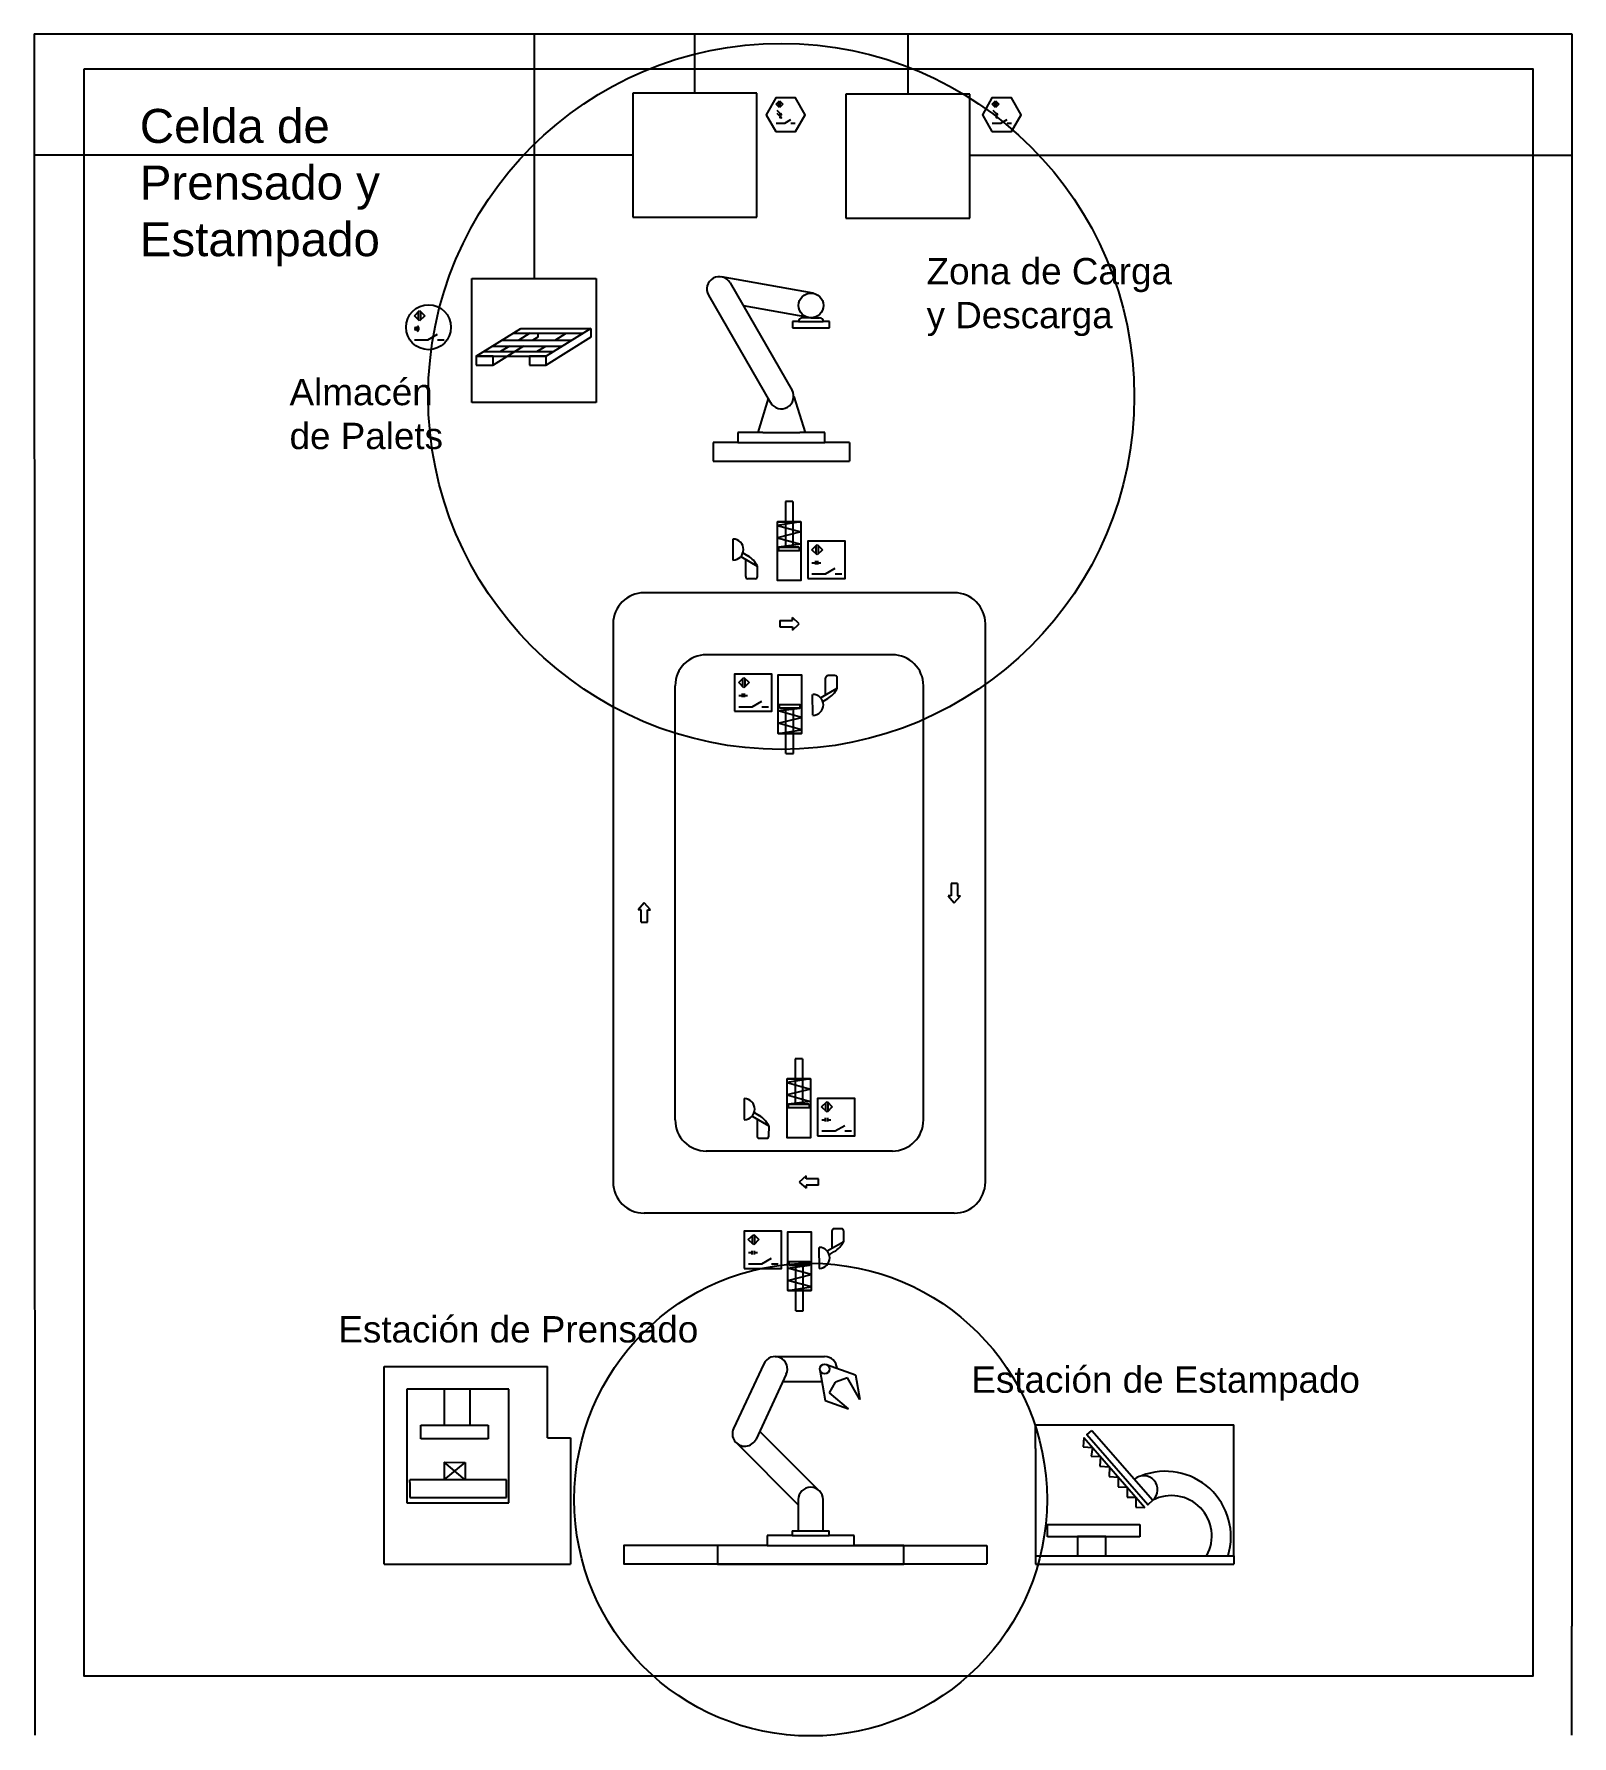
# Model space of a CAD drawing. Header units: millimetres. Extents: x 4407 to 13515, y 2386 to 12468.
import ezdxf

# ---------------------------------------------------------------- set-up
doc = ezdxf.new("R2010")
doc.units = ezdxf.units.MM
for name, color, linetype in [('Almacenaje', 80, 'Continuous'), ('Celdas', 200, 'Continuous'), ('Maquina', 82, 'Continuous'), ('Radio', 10, 'Continuous'), ('Robots', 80, 'Continuous'), ('Sensores', 211, 'Continuous'), ('Texto2', 7, 'Continuous'), ('TrayectAGV', 140, 'Continuous')]:
    doc.layers.add(name, color=color, linetype=linetype)
doc.styles.get("Standard").update_dxf_attribs({"font": 'arial.ttf'})

msp = doc.modelspace()

# ---------------------------------------------------------------- linework, layer by layer
at = {"layer": 'Almacenaje'}
for p, q in [((7952, 12118), (7952, 11383)), ((8687, 12118), (7952, 12118)), ((8687, 11383), (8687, 12118)), ((9214, 12112), (9214, 11377)), ((9949, 12112), (9214, 12112)), ((9949, 11377), (9949, 12112)), ((7952, 11383), (8687, 11383)), ((9214, 11377), (9949, 11377)), ((7000, 10285), (7000, 11020)), ((7000, 11020), (7735, 11020)), ((7735, 11020), (7735, 10285)), ((7026, 10559), (7290, 10724)), ((7244, 10695), (7658, 10695)), ((7343, 10695), (7277, 10654)), ((7290, 10724), (7390, 10724)), ((7390, 10724), (7605, 10724)), ((7390, 10695), (7390, 10672)), ((7704, 10724), (7440, 10559)), ((7492, 10654), (7558, 10695)), ((7605, 10724), (7704, 10724)), ((7704, 10724), (7704, 10672)), ((7070, 10587), (7484, 10587)), ((7122, 10619), (7536, 10619)), ((7305, 10619), (7126, 10507)), ((7222, 10619), (7169, 10587)), ((7177, 10654), (7591, 10654)), ((7390, 10672), (7360, 10654)), ((7384, 10587), (7437, 10619)), ((7704, 10672), (7440, 10507)), ((7026, 10559), (7126, 10559)), ((7026, 10559), (7026, 10507)), ((7126, 10559), (7440, 10559)), ((7341, 10559), (7440, 10559)), ((7341, 10559), (7341, 10507)), ((7735, 10285), (7000, 10285))]:
    msp.add_line(p, q, dxfattribs=at)
for points in [[(7026, 10507), (7126, 10507), (7126, 10559), (7026, 10559)], [(7341, 10507), (7440, 10507), (7440, 10559), (7341, 10559)]]:
    msp.add_lwpolyline(points, close=True, dxfattribs=at)
at = {"layer": 'Celdas'}
msp.add_lwpolyline([(4703, 12261), (13283, 12261), (13283, 2741), (4703, 2741)], close=True, dxfattribs=at)
at = {"layer": 'Maquina'}
for p, q in [((9857, 9158), (8020, 9158)), ((7837, 8974), (7837, 5667)), ((10041, 5667), (10041, 8974)), ((9490, 8790), (8388, 8790)), ((8204, 6035), (8204, 8607)), ((9674, 6035), (9674, 8607)), ((9490, 5851), (8388, 5851)), ((8020, 5484), (9857, 5484)), ((6481, 3404), (6481, 4574)), ((6481, 4574), (7448, 4574)), ((7448, 4152), (7448, 4574)), ((7219, 4441), (6615, 4441)), ((6615, 4441), (6615, 3768)), ((6837, 4229), (6837, 4441)), ((6989, 4227), (6989, 4441)), ((7219, 3768), (7219, 4441)), ((6698, 4227), (7096, 4227)), ((6698, 4146), (6698, 4227)), ((7096, 4146), (6698, 4146)), ((7096, 4227), (7096, 4146)), ((7448, 4152), (7583, 4152)), ((7583, 4152), (7583, 3404)), ((10338, 4089), (10338, 4229)), ((10338, 4229), (11513, 4229)), ((10624, 4154), (10620, 4098)), ((11513, 3454), (11513, 4229)), ((10338, 4089), (10338, 3404)), ((10620, 4098), (10676, 4095)), ((10676, 4095), (10668, 4044)), ((10668, 4044), (10723, 4041)), ((10723, 4041), (10719, 3985)), ((6836, 4008), (6836, 3904)), ((6959, 3904), (6836, 4008)), ((6836, 4008), (6959, 4005)), ((6836, 3904), (6959, 4005)), ((6959, 4005), (6959, 3904)), ((10719, 3985), (10776, 3980)), ((10776, 3980), (10774, 3923)), ((7205, 3904), (6632, 3904)), ((6632, 3888), (6632, 3904)), ((6632, 3888), (6632, 3799)), ((7205, 3799), (7205, 3904)), ((10774, 3923), (10828, 3920)), ((10828, 3920), (10827, 3861)), ((10827, 3861), (10880, 3860)), ((10880, 3860), (10880, 3801)), ((6615, 3768), (7219, 3768)), ((6632, 3799), (7205, 3799)), ((10880, 3801), (10932, 3801)), ((10932, 3801), (10932, 3741)), ((10932, 3741), (10985, 3740)), ((10407, 3638), (10956, 3638)), ((10408, 3566), (10408, 3638)), ((10956, 3638), (10956, 3566)), ((10956, 3566), (10408, 3566)), ((10338, 3454), (11352, 3454)), ((11478, 3454), (11513, 3454)), ((11513, 3454), (11513, 3404)), ((6481, 3404), (7583, 3404)), ((10338, 3404), (11513, 3404))]:
    msp.add_line(p, q, dxfattribs=at)
for points in [[(10624, 4154), (10985, 3740)], [(10755, 3455), (10755, 3567), (10587, 3567), (10587, 3455)], [(11352, 3454), (11478, 3454)]]:
    msp.add_lwpolyline(points, dxfattribs=at)
msp.add_lwpolyline([(10672, 4196), (11033, 3782), (11003, 3756), (10642, 4170)], close=True, dxfattribs=at)
for centre, radius, start, end in [((8020, 8974), 184, 90, 180), ((9857, 8974), 184, 0, 90), ((8388, 8607), 184, 90, 180), ((9490, 8607), 184, 0, 90), ((8388, 6035), 184, 180, 270), ((9490, 6035), 184, 270, 0), ((8020, 5667), 184, 180, 270), ((9857, 5667), 184, 270, 0), ((11107, 3566), 388, 343.3073, 111.3304), ((10978, 3845), 82.9, 311.0856, 131.0856), ((11143, 3571), 239, 330.856, 117.5938)]:
    msp.add_arc(centre, radius, start, end, dxfattribs=at)
at = {"layer": 'Radio'}
for centre, radius in [((8832, 10321), 2091), ((9006, 3786), 1400)]:
    msp.add_circle(centre, radius, dxfattribs=at)
at = {"layer": 'Robots'}
for p, q in [((9021, 10933), (8478, 11029)), ((8529, 10994), (8896, 10357)), ((8402, 10920), (8769, 10284)), ((8995, 10788), (8608, 10857)), ((8935, 10765), (8898, 10765)), ((8898, 10765), (8898, 10728)), ((8898, 10728), (9118, 10728)), ((8935, 10765), (9081, 10765)), ((9008, 10787), (8957, 10787)), ((9008, 10787), (9059, 10787)), ((9118, 10765), (9081, 10765)), ((9118, 10728), (9118, 10765)), ((8755, 10308), (8694, 10107)), ((8884, 10373), (8884, 10373)), ((8884, 10373), (8884, 10373)), ((8884, 10373), (8884, 10373)), ((8906, 10321), (8974, 10107)), ((8722, 10107), (8575, 10107)), ((8575, 10107), (8575, 10049)), ((8722, 10107), (8943, 10107)), ((9090, 10107), (8943, 10107)), ((9090, 10049), (9090, 10107)), ((8575, 10049), (8428, 10049)), ((8428, 10049), (8428, 9938)), ((8575, 10049), (9090, 10049)), ((9237, 10049), (9090, 10049)), ((9237, 10049), (9237, 9938)), ((8428, 9938), (9237, 9938)), ((8728, 4591), (8549, 4207)), ((8795, 4633), (9089, 4633)), ((9060, 4555), (9092, 4374)), ((9099, 4587), (9272, 4525)), ((8862, 4529), (8683, 4145)), ((8842, 4486), (9072, 4486)), ((9117, 4418), (9154, 4482)), ((9224, 4507), (9154, 4482)), ((9297, 4380), (9224, 4507)), ((9272, 4525), (9297, 4380)), ((9092, 4374), (9230, 4324)), ((9230, 4324), (9117, 4418)), ((8683, 4145), (8683, 4145)), ((8704, 4192), (9057, 3838)), ((8564, 4124), (8932, 3756)), ((9057, 3838), (9057, 3838)), ((9057, 3838), (9057, 3838)), ((9057, 3838), (9057, 3838)), ((8932, 3786), (8932, 3602)), ((9079, 3786), (9079, 3602)), ((8896, 3573), (8749, 3573)), ((8749, 3573), (8749, 3514)), ((8896, 3602), (9116, 3602)), ((8896, 3602), (8896, 3573)), ((8896, 3573), (9116, 3573)), ((9116, 3573), (9116, 3602)), ((9263, 3573), (9116, 3573)), ((9263, 3514), (9263, 3573)), ((8749, 3514), (8455, 3514)), ((8455, 3514), (8455, 3404)), ((8749, 3514), (9263, 3514)), ((9263, 3514), (10050, 3515)), ((9557, 3514), (9263, 3514)), ((9557, 3404), (9557, 3514)), ((10050, 3515), (10050, 3405)), ((8455, 3404), (9557, 3404)), ((10006, 3405), (10050, 3405))]:
    msp.add_line(p, q, dxfattribs=at)
msp.add_lwpolyline([(8455, 3514), (7899, 3515), (7899, 3405), (10006, 3405)], dxfattribs=at)
for centre, radius in [((9008, 10860), 73.5), ((9089, 4560), 29.4)]:
    msp.add_circle(centre, radius, dxfattribs=at)
for centre, radius, start, end in [((8465, 10957), 73.5, 29.9651, 209.9651), ((8957, 10765), 22, 90, 180), ((9059, 10765), 22, 0, 90), ((8832, 10321), 73.5, 209.9651, 29.9651), ((8795, 4560), 73.5, 335, 155), ((9089, 4560), 73.5, 3.5784, 90), ((8616, 4176), 73.5, 155, 335), ((9006, 3786), 73.5, 0, 180)]:
    msp.add_arc(centre, radius, start, end, dxfattribs=at)
at = {"layer": 'Sensores'}
for p, q in [((8801, 12052), (8821, 12072)), ((8821, 12032), (8801, 12052)), ((8806, 12016), (8827, 11995)), ((8806, 11998), (8827, 11977)), ((8817, 12036), (8817, 12067)), ((8821, 12072), (8841, 12052)), ((8841, 12052), (8821, 12032)), ((8826, 12036), (8826, 12067)), ((10081, 12052), (10101, 12072)), ((10101, 12032), (10081, 12052)), ((10086, 12016), (10107, 11995)), ((10086, 11998), (10107, 11977)), ((10097, 12036), (10097, 12067)), ((10101, 12072), (10121, 12052)), ((10121, 12052), (10101, 12032)), ((10106, 12036), (10106, 12067)), ((8802, 11940), (8853, 11940)), ((8853, 11940), (8889, 11961)), ((8889, 11940), (8915, 11940)), ((10082, 11940), (10133, 11940)), ((10133, 11940), (10169, 11961)), ((10169, 11940), (10195, 11940)), ((6659, 10799), (6690, 10830)), ((6690, 10768), (6659, 10799)), ((6683, 10774), (6683, 10823)), ((6690, 10830), (6721, 10799)), ((6721, 10799), (6690, 10768)), ((6697, 10774), (6697, 10823)), ((6739, 10656), (6796, 10689)), ((6660, 10656), (6739, 10656)), ((6796, 10656), (6836, 10656)), ((8857, 9698), (8857, 9429)), ((8900, 9698), (8857, 9698)), ((8900, 9698), (8900, 9429)), ((8947, 9579), (8809, 9557)), ((8809, 9557), (8947, 9518)), ((8947, 9518), (8809, 9484)), ((8809, 9484), (8947, 9445)), ((8546, 9476), (8545, 9352)), ((8605, 9394), (8634, 9377)), ((8947, 9445), (8817, 9429)), ((8939, 9429), (8817, 9429)), ((9014, 9413), (9045, 9444)), ((9045, 9382), (9014, 9413)), ((9038, 9389), (9038, 9437)), ((9045, 9444), (9076, 9413)), ((9076, 9413), (9045, 9382)), ((9052, 9389), (9052, 9437)), ((8592, 9373), (8690, 9316)), ((8621, 9356), (8621, 9281)), ((8621, 9281), (8621, 9254)), ((8690, 9316), (8690, 9254)), ((9014, 9336), (9034, 9336)), ((9034, 9347), (9034, 9325)), ((9047, 9347), (9047, 9325)), ((9047, 9336), (9067, 9336)), ((9094, 9270), (9151, 9303)), ((8677, 9241), (8634, 9241)), ((9014, 9270), (9094, 9270)), ((9151, 9270), (9191, 9270)), ((8580, 8626), (8611, 8657)), ((8611, 8595), (8580, 8626)), ((8604, 8602), (8604, 8650)), ((8611, 8657), (8642, 8626)), ((8642, 8626), (8611, 8595)), ((8618, 8602), (8618, 8650)), ((9065, 8535), (9163, 8592)), ((9094, 8627), (9094, 8654)), ((9094, 8552), (9094, 8627)), ((9150, 8667), (9107, 8667)), ((9163, 8592), (9163, 8655)), ((8580, 8550), (8600, 8550)), ((8580, 8483), (8660, 8483)), ((8600, 8561), (8600, 8539)), ((8613, 8561), (8613, 8539)), ((8613, 8550), (8633, 8550)), ((8660, 8483), (8717, 8516)), ((8717, 8483), (8757, 8483)), ((8813, 8458), (8943, 8474)), ((8821, 8474), (8943, 8474)), ((8860, 8205), (8860, 8474)), ((8904, 8205), (8904, 8474)), ((9019, 8432), (9018, 8556)), ((9078, 8514), (9107, 8531)), ((8951, 8419), (8813, 8458)), ((8813, 8385), (8951, 8419)), ((8951, 8346), (8813, 8385)), ((8813, 8324), (8951, 8346)), ((8860, 8205), (8904, 8205)), ((8914, 6398), (8914, 6129)), ((8958, 6398), (8914, 6398)), ((8958, 6398), (8958, 6129)), ((9005, 6279), (8867, 6257)), ((8867, 6257), (9005, 6218)), ((8613, 6162), (8613, 6037)), ((9005, 6218), (8867, 6184)), ((8867, 6184), (9005, 6145)), ((8660, 6058), (8758, 6001)), ((8672, 6079), (8702, 6062)), ((9005, 6145), (8875, 6129)), ((8997, 6129), (8875, 6129)), ((9071, 6112), (9103, 6144)), ((9103, 6081), (9071, 6112)), ((9096, 6088), (9096, 6137)), ((9103, 6144), (9134, 6112)), ((9134, 6112), (9103, 6081)), ((9109, 6088), (9109, 6137)), ((8689, 6041), (8689, 5966)), ((8689, 5966), (8689, 5939)), ((8758, 6001), (8757, 5939)), ((9072, 6036), (9092, 6036)), ((9072, 5970), (9151, 5970)), ((9092, 6047), (9092, 6025)), ((9105, 6047), (9105, 6025)), ((9105, 6036), (9125, 6036)), ((9151, 5970), (9209, 6003)), ((9209, 5970), (9248, 5970)), ((8745, 5926), (8701, 5926)), ((8637, 5326), (8669, 5357)), ((8662, 5302), (8662, 5350)), ((8669, 5357), (8700, 5326)), ((8675, 5302), (8675, 5350)), ((9133, 5351), (9133, 5378)), ((9133, 5276), (9133, 5351)), ((9189, 5391), (9145, 5390)), ((9202, 5316), (9202, 5378)), ((8669, 5295), (8637, 5326)), ((8638, 5249), (8658, 5249)), ((8658, 5260), (8658, 5238)), ((8700, 5326), (8669, 5295)), ((8671, 5260), (8671, 5238)), ((8671, 5249), (8691, 5249)), ((9058, 5155), (9057, 5280)), ((9104, 5259), (9202, 5316)), ((9116, 5237), (9146, 5255)), ((8638, 5183), (8717, 5183)), ((8717, 5183), (8775, 5216)), ((8775, 5183), (8814, 5183)), ((8871, 5157), (9000, 5174)), ((9009, 5119), (8871, 5157)), ((8879, 5174), (9000, 5174)), ((8918, 4904), (8918, 5174)), ((8961, 4904), (8961, 5174)), ((8871, 5084), (9009, 5119)), ((9009, 5046), (8871, 5084)), ((8871, 5024), (9009, 5046)), ((8918, 4904), (8961, 4904))]:
    msp.add_line(p, q, dxfattribs=at)
for points in [[(8800, 11891), (8916, 11891), (8973, 11990), (8916, 12090), (8800, 12090), (8743, 11990)], [(8830, 11998), (8824, 11992), (8833, 11989)], [(10080, 11891), (10196, 11891), (10253, 11990), (10196, 12090), (10080, 12090), (10023, 11990)], [(10110, 11998), (10104, 11992), (10113, 11989)], [(8830, 11980), (8824, 11974), (8833, 11971)], [(10110, 11980), (10104, 11974), (10113, 11971)], [(8947, 9579), (8947, 9231), (8809, 9231), (8809, 9579)], [(8809, 9579), (8809, 9579), (8947, 9579), (8947, 9579)], [(8939, 9429), (8939, 9407), (8817, 9407), (8817, 9429)], [(8989, 9242), (9210, 9242), (9210, 9463), (8989, 9463)], [(8555, 8456), (8776, 8456), (8776, 8676), (8555, 8676)], [(8813, 8324), (8813, 8672), (8951, 8672), (8951, 8324)], [(8821, 8474), (8821, 8496), (8943, 8496), (8943, 8474)], [(8951, 8324), (8951, 8324), (8813, 8324), (8813, 8324)], [(9005, 6279), (9005, 5930), (8867, 5930), (8867, 6279)], [(8867, 6279), (8867, 6279), (9005, 6279), (9005, 6279)], [(9047, 5942), (9267, 5942), (9267, 6162), (9047, 6162)], [(8997, 6129), (8997, 6107), (8875, 6107), (8875, 6129)], [(8613, 5155), (8833, 5155), (8833, 5376), (8613, 5376)], [(8871, 5024), (8871, 5372), (9009, 5372), (9009, 5024)], [(8879, 5174), (8879, 5196), (9000, 5196), (9000, 5174)], [(9009, 5024), (9009, 5024), (8871, 5024), (8871, 5024)]]:
    msp.add_lwpolyline(points, close=True, dxfattribs=at)
msp.add_circle((6743, 10731), 133, dxfattribs=at)
for centre, radius, start, end in [((6657, 10722), 8.1, 294.135, 65.865), ((6662, 10722), 12.7, 299.7546, 60.2454), ((6668, 10722), 18.2, 301.8237, 58.1763), ((8546, 9414), 62.3, 269.8605, 89.8605), ((8547, 9241), 162, 27.5152, 57.2493), ((8634, 9254), 12.5, 179.8605, 269.8605), ((8678, 9254), 12.5, 269.8605, 359.8605), ((9107, 8654), 12.5, 90.1395, 180.1395), ((9020, 8667), 162, 302.7507, 332.4848), ((9151, 8655), 12.5, 0.1395, 90.1395), ((9019, 8494), 62.3, 270.1395, 90.1395), ((8613, 6099), 62.3, 269.8605, 89.8605), ((8614, 5926), 162, 27.5152, 57.2493), ((8701, 5939), 12.5, 179.8605, 269.8605), ((8745, 5939), 12.5, 269.8605, 359.8605), ((9145, 5378), 12.5, 90.1395, 180.1395), ((9189, 5378), 12.5, 0.1395, 90.1395), ((9057, 5218), 62.3, 270.1395, 90.1395), ((9059, 5391), 162, 302.7507, 332.4848)]:
    msp.add_arc(centre, radius, start, end, dxfattribs=at)
at = {"layer": 'Texto2'}
for p, q in [((8824, 8993), (8824, 8956)), ((8824, 8993), (8898, 8993)), ((8898, 8993), (8898, 9011)), ((8939, 8974), (8898, 9011)), ((8898, 8937), (8939, 8974)), ((8824, 8956), (8898, 8956)), ((8898, 8956), (8898, 8937)), ((9839, 7362), (9821, 7362)), ((9821, 7362), (9857, 7321)), ((9876, 7435), (9839, 7435)), ((9839, 7435), (9839, 7362)), ((9857, 7321), (9894, 7362)), ((9876, 7435), (9876, 7362)), ((9876, 7362), (9894, 7362)), ((8020, 7321), (7984, 7280)), ((8002, 7280), (7984, 7280)), ((8002, 7206), (8002, 7280)), ((8057, 7280), (8020, 7321)), ((8039, 7206), (8039, 7280)), ((8039, 7280), (8057, 7280)), ((8002, 7206), (8039, 7206)), ((8980, 5704), (8939, 5667)), ((8939, 5667), (8980, 5631)), ((8980, 5686), (8980, 5704)), ((9053, 5686), (8980, 5686)), ((9053, 5649), (8980, 5649)), ((8980, 5649), (8980, 5631)), ((9053, 5649), (9053, 5686))]:
    msp.add_line(p, q, dxfattribs=at)
at = {"layer": 'TrayectAGV'}
for p, q in [((4407, 12468), (13515, 12468)), ((4407, 12468), (4412, 2390)), ((7368, 12468), (7368, 11020)), ((8320, 12118), (8320, 12468)), ((9581, 12468), (9581, 12112)), ((13515, 12468), (13515, 3036)), ((7952, 11751), (4407, 11751)), ((9949, 11751), (13515, 11751)), ((13515, 2390), (13515, 3036))]:
    msp.add_line(p, q, dxfattribs=at)

# ---------------------------------------------------------------- texts
at = {"layer": 'Celdas', "insert": (5033, 12024), "char_height": 201.25, "attachment_point": 1}
msp.add_mtext_dynamic_manual_height_columns('Celda de Prensado y\\PEstampado', width=2170, gutter_width=1006, heights=[0], dxfattribs=at)
at = {"layer": 'Texto2', "attachment_point": 1}
for s, insert, char_height in [('Zona de Carga\\Py Descarga', (9693, 11141), 155.97), ('Almacén\\Pde Palets', (5920, 10425), 156), ('Estación de Prensado', (6209, 4873), 155.97), ('Estación de Estampado', (9958, 4575), 155.97)]:
    msp.add_mtext(s, dxfattribs=dict(at, insert=insert, char_height=char_height))

doc.saveas('drawing.dxf')
